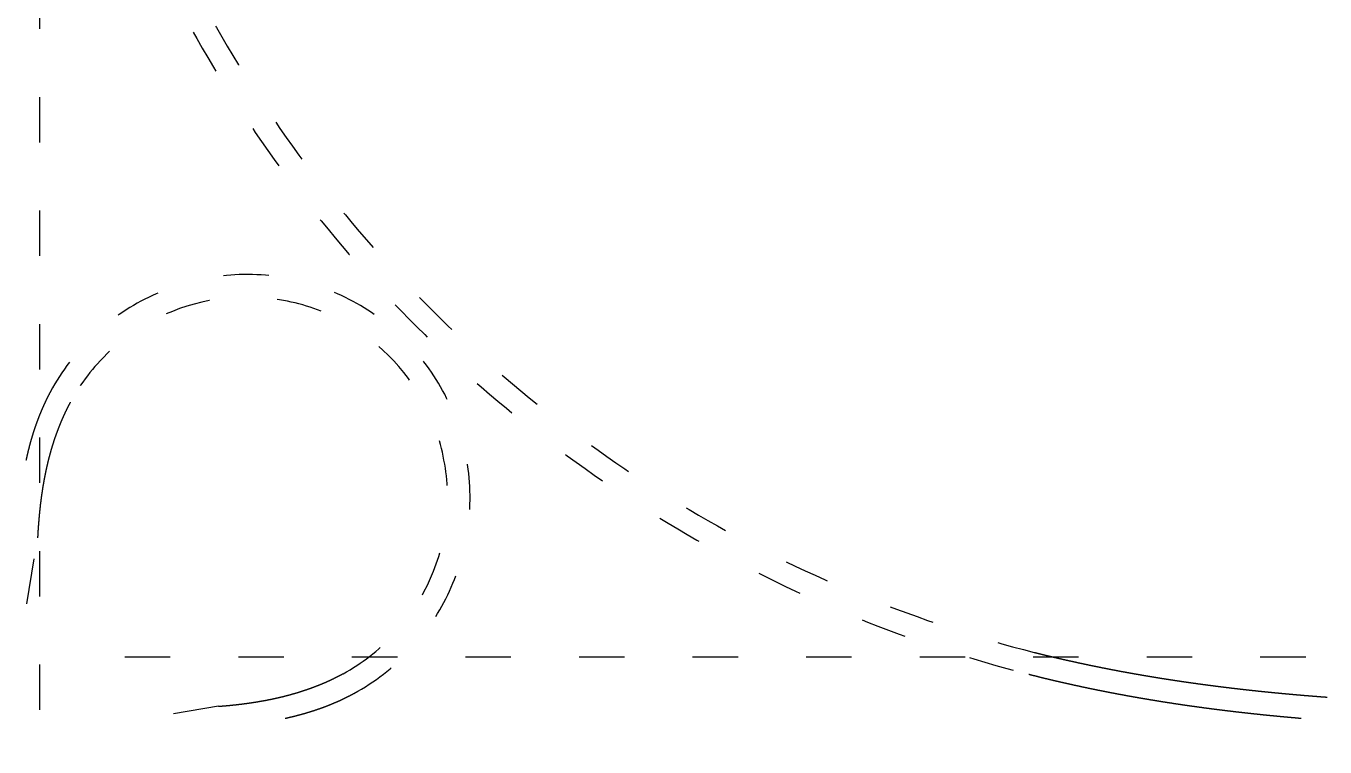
# Model space of a CAD drawing. Header units: millimetres. Extents: x 19715 to 35549, y 3563 to 14826.
# Drawn here: x 21246.3 to 21589.5, y 8453.4 to 8644 of the extents above; entities that cross this region are included whole.
import ezdxf

# ---------------------------------------------------------------- set-up
doc = ezdxf.new("R2010")
doc.units = ezdxf.units.MM
doc.linetypes.add('ACAD_ISO03W100', pattern=[30, 12, -18])
doc.layers.get('0').update_dxf_attribs({"color": 9, "linetype": 'ACAD_ISO03W100'})

msp = doc.modelspace()

# ---------------------------------------------------------------- linework, layer by layer
for points in [[(21249.94, 7833.18), (21249.94, 11293.27)], [(21249.94, 7833.18), (21249.94, 11293.27)], [(21249.94, 7833.18), (21249.94, 11293.27)], [(21272.44, 8477.16), (21709.49, 8477.16)], [(21272.44, 8477.16), (21709.49, 8477.16)], [(21272.44, 8477.16), (21709.49, 8477.16)]]:
    msp.add_lwpolyline(points)
for points in [[(21583.28, 8460.97, -0.000099), (21583.04, 8460.99, -0.000296), (21582.34, 8461.05, -0.000292), (21581.64, 8461.12, -0.0003), (21580.95, 8461.18, -0.000296), (21580.25, 8461.24, -0.000304), (21579.55, 8461.3, -0.0003), (21578.85, 8461.37, -0.000308), (21578.16, 8461.43, -0.000304), (21577.46, 8461.5, -0.000312), (21576.77, 8461.56, -0.000308), (21576.06, 8461.63, -0.000316), (21575.37, 8461.7, -0.000312), (21574.67, 8461.77, -0.00032), (21573.98, 8461.84, -0.000316), (21573.28, 8461.91, -0.000324), (21572.59, 8461.98, -0.00032), (21571.89, 8462.06, -0.000328), (21571.19, 8462.13, -0.000324), (21570.49, 8462.2, -0.000332), (21569.8, 8462.28, -0.000328), (21569.1, 8462.36, -0.000336), (21568.41, 8462.43, -0.000332), (21567.71, 8462.51, -0.00034), (21567.02, 8462.59, -0.000336), (21566.32, 8462.67, -0.000344), (21565.63, 8462.75, -0.00034), (21564.93, 8462.84, -0.000348), (21564.24, 8462.92, -0.000344), (21563.54, 8463, -0.000352), (21562.85, 8463.09, -0.000348), (21562.15, 8463.17, -0.000356), (21561.46, 8463.26, -0.000352), (21560.76, 8463.35, -0.00036), (21560.07, 8463.44, -0.000356), (21559.37, 8463.53, -0.000364), (21558.68, 8463.62, -0.00036), (21557.98, 8463.71, -0.000368), (21557.3, 8463.8, -0.000364), (21556.6, 8463.9, -0.000372), (21555.91, 8463.99, -0.000368), (21555.21, 8464.09, -0.000376), (21554.52, 8464.19, -0.000372), (21553.82, 8464.28, -0.00038), (21553.14, 8464.38, -0.000376), (21552.44, 8464.48, -0.000384), (21551.75, 8464.58, -0.00038), (21551.05, 8464.69, -0.000388), (21550.36, 8464.79, -0.000384), (21549.67, 8464.89, -0.000392), (21548.98, 8465, -0.000388), (21548.29, 8465.11, -0.000396), (21547.6, 8465.21, -0.000392), (21546.9, 8465.32, -0.0004), (21546.21, 8465.43, -0.000396), (21545.52, 8465.54, -0.000404), (21544.83, 8465.66, -0.0004), (21544.14, 8465.77, -0.000408), (21543.45, 8465.88, -0.000404), (21542.76, 8466, -0.000412), (21542.07, 8466.12, -0.000408), (21541.38, 8466.23, -0.000416), (21540.69, 8466.35, -0.000412), (21540, 8466.47, -0.00042), (21539.31, 8466.59, -0.000416), (21538.62, 8466.72, -0.000424), (21537.93, 8466.84, -0.00042), (21537.24, 8466.96, -0.000428), (21536.56, 8467.09, -0.000424), (21535.86, 8467.22, -0.000432), (21535.18, 8467.34, -0.000428), (21534.49, 8467.47, -0.000436), (21533.8, 8467.6, -0.000432), (21533.11, 8467.74, -0.00044), (21532.43, 8467.87, -0.000436), (21531.74, 8468, -0.000444), (21531.05, 8468.14, -0.00044), (21530.36, 8468.27, -0.000448), (21529.68, 8468.41, -0.000444), (21528.99, 8468.55, -0.000452), (21528.31, 8468.69, -0.000448), (21527.62, 8468.83, -0.000456), (21526.94, 8468.97, -0.000452), (21526.25, 8469.12, -0.00046), (21525.57, 8469.26, -0.000456), (21524.88, 8469.41, -0.000464), (21524.2, 8469.56, -0.00046), (21523.51, 8469.71, -0.000468), (21522.83, 8469.86, -0.000464), (21522.15, 8470.01, -0.000472), (21521.47, 8470.16, -0.000468), (21520.78, 8470.32, -0.000476), (21520.1, 8470.47, -0.000472), (21519.41, 8470.63, -0.00048), (21518.74, 8470.78, -0.000476), (21518.05, 8470.94, -0.000484), (21517.37, 8471.1, -0.00048), (21516.69, 8471.27, -0.000488), (21516.01, 8471.43, -0.000484), (21515.33, 8471.59, -0.000492), (21514.65, 8471.76, -0.000488), (21513.97, 8471.93, -0.000493), (21513.96, 8471.93, -0.000004), (21512.61, 8472.27, -0.000988), (21512.16, 8472.38, -0.000496), (21511.25, 8472.61, -0.272996), (21257, 8725.65, -0.000496)], [(21583.28, 8460.97, -0.000099), (21583.04, 8460.99, -0.000296), (21582.34, 8461.05, -0.000292), (21581.64, 8461.12, -0.0003), (21580.95, 8461.18, -0.000296), (21580.25, 8461.24, -0.000304), (21579.55, 8461.3, -0.0003), (21578.85, 8461.37, -0.000308), (21578.16, 8461.43, -0.000304), (21577.46, 8461.5, -0.000312), (21576.77, 8461.56, -0.000308), (21576.06, 8461.63, -0.000316), (21575.37, 8461.7, -0.000312), (21574.67, 8461.77, -0.00032), (21573.98, 8461.84, -0.000316), (21573.28, 8461.91, -0.000324), (21572.59, 8461.98, -0.00032), (21571.89, 8462.06, -0.000328), (21571.19, 8462.13, -0.000324), (21570.49, 8462.2, -0.000332), (21569.8, 8462.28, -0.000328), (21569.1, 8462.36, -0.000336), (21568.41, 8462.43, -0.000332), (21567.71, 8462.51, -0.00034), (21567.02, 8462.59, -0.000336), (21566.32, 8462.67, -0.000344), (21565.63, 8462.75, -0.00034), (21564.93, 8462.84, -0.000348), (21564.24, 8462.92, -0.000344), (21563.54, 8463, -0.000352), (21562.85, 8463.09, -0.000348), (21562.15, 8463.17, -0.000356), (21561.46, 8463.26, -0.000352), (21560.76, 8463.35, -0.00036), (21560.07, 8463.44, -0.000356), (21559.37, 8463.53, -0.000364), (21558.68, 8463.62, -0.00036), (21557.98, 8463.71, -0.000368), (21557.3, 8463.8, -0.000364), (21556.6, 8463.9, -0.000372), (21555.91, 8463.99, -0.000368), (21555.21, 8464.09, -0.000376), (21554.52, 8464.19, -0.000372), (21553.82, 8464.28, -0.00038), (21553.14, 8464.38, -0.000376), (21552.44, 8464.48, -0.000384), (21551.75, 8464.58, -0.00038), (21551.05, 8464.69, -0.000388), (21550.36, 8464.79, -0.000384), (21549.67, 8464.89, -0.000392), (21548.98, 8465, -0.000388), (21548.29, 8465.11, -0.000396), (21547.6, 8465.21, -0.000392), (21546.9, 8465.32, -0.0004), (21546.21, 8465.43, -0.000396), (21545.52, 8465.54, -0.000404), (21544.83, 8465.66, -0.0004), (21544.14, 8465.77, -0.000408), (21543.45, 8465.88, -0.000404), (21542.76, 8466, -0.000412), (21542.07, 8466.12, -0.000408), (21541.38, 8466.23, -0.000416), (21540.69, 8466.35, -0.000412), (21540, 8466.47, -0.00042), (21539.31, 8466.59, -0.000416), (21538.62, 8466.72, -0.000424), (21537.93, 8466.84, -0.00042), (21537.24, 8466.96, -0.000428), (21536.56, 8467.09, -0.000424), (21535.86, 8467.22, -0.000432), (21535.18, 8467.34, -0.000428), (21534.49, 8467.47, -0.000436), (21533.8, 8467.6, -0.000432), (21533.11, 8467.74, -0.00044), (21532.43, 8467.87, -0.000436), (21531.74, 8468, -0.000444), (21531.05, 8468.14, -0.00044), (21530.36, 8468.27, -0.000448), (21529.68, 8468.41, -0.000444), (21528.99, 8468.55, -0.000452), (21528.31, 8468.69, -0.000448), (21527.62, 8468.83, -0.000456), (21526.94, 8468.97, -0.000452), (21526.25, 8469.12, -0.00046), (21525.57, 8469.26, -0.000456), (21524.88, 8469.41, -0.000464), (21524.2, 8469.56, -0.00046), (21523.51, 8469.71, -0.000468), (21522.83, 8469.86, -0.000464), (21522.15, 8470.01, -0.000472), (21521.47, 8470.16, -0.000468), (21520.78, 8470.32, -0.000476), (21520.1, 8470.47, -0.000472), (21519.41, 8470.63, -0.00048), (21518.74, 8470.78, -0.000476), (21518.05, 8470.94, -0.000484), (21517.37, 8471.1, -0.00048), (21516.69, 8471.27, -0.000488), (21516.01, 8471.43, -0.000484), (21515.33, 8471.59, -0.000492), (21514.65, 8471.76, -0.000488), (21513.97, 8471.93, -0.000493), (21513.96, 8471.93, -0.000004), (21512.61, 8472.27, -0.000988), (21512.16, 8472.38, -0.000496), (21511.25, 8472.61, -0.272996), (21257, 8725.65, -0.000496)], [(21583.28, 8460.97, -0.000099), (21583.04, 8460.99, -0.000296), (21582.34, 8461.05, -0.000292), (21581.64, 8461.12, -0.0003), (21580.95, 8461.18, -0.000296), (21580.25, 8461.24, -0.000304), (21579.55, 8461.3, -0.0003), (21578.85, 8461.37, -0.000308), (21578.16, 8461.43, -0.000304), (21577.46, 8461.5, -0.000312), (21576.77, 8461.56, -0.000308), (21576.06, 8461.63, -0.000316), (21575.37, 8461.7, -0.000312), (21574.67, 8461.77, -0.00032), (21573.98, 8461.84, -0.000316), (21573.28, 8461.91, -0.000324), (21572.59, 8461.98, -0.00032), (21571.89, 8462.06, -0.000328), (21571.19, 8462.13, -0.000324), (21570.49, 8462.2, -0.000332), (21569.8, 8462.28, -0.000328), (21569.1, 8462.36, -0.000336), (21568.41, 8462.43, -0.000332), (21567.71, 8462.51, -0.00034), (21567.02, 8462.59, -0.000336), (21566.32, 8462.67, -0.000344), (21565.63, 8462.75, -0.00034), (21564.93, 8462.84, -0.000348), (21564.24, 8462.92, -0.000344), (21563.54, 8463, -0.000352), (21562.85, 8463.09, -0.000348), (21562.15, 8463.17, -0.000356), (21561.46, 8463.26, -0.000352), (21560.76, 8463.35, -0.00036), (21560.07, 8463.44, -0.000356), (21559.37, 8463.53, -0.000364), (21558.68, 8463.62, -0.00036), (21557.98, 8463.71, -0.000368), (21557.3, 8463.8, -0.000364), (21556.6, 8463.9, -0.000372), (21555.91, 8463.99, -0.000368), (21555.21, 8464.09, -0.000376), (21554.52, 8464.19, -0.000372), (21553.82, 8464.28, -0.00038), (21553.14, 8464.38, -0.000376), (21552.44, 8464.48, -0.000384), (21551.75, 8464.58, -0.00038), (21551.05, 8464.69, -0.000388), (21550.36, 8464.79, -0.000384), (21549.67, 8464.89, -0.000392), (21548.98, 8465, -0.000388), (21548.29, 8465.11, -0.000396), (21547.6, 8465.21, -0.000392), (21546.9, 8465.32, -0.0004), (21546.21, 8465.43, -0.000396), (21545.52, 8465.54, -0.000404), (21544.83, 8465.66, -0.0004), (21544.14, 8465.77, -0.000408), (21543.45, 8465.88, -0.000404), (21542.76, 8466, -0.000412), (21542.07, 8466.12, -0.000408), (21541.38, 8466.23, -0.000416), (21540.69, 8466.35, -0.000412), (21540, 8466.47, -0.00042), (21539.31, 8466.59, -0.000416), (21538.62, 8466.72, -0.000424), (21537.93, 8466.84, -0.00042), (21537.24, 8466.96, -0.000428), (21536.56, 8467.09, -0.000424), (21535.86, 8467.22, -0.000432), (21535.18, 8467.34, -0.000428), (21534.49, 8467.47, -0.000436), (21533.8, 8467.6, -0.000432), (21533.11, 8467.74, -0.00044), (21532.43, 8467.87, -0.000436), (21531.74, 8468, -0.000444), (21531.05, 8468.14, -0.00044), (21530.36, 8468.27, -0.000448), (21529.68, 8468.41, -0.000444), (21528.99, 8468.55, -0.000452), (21528.31, 8468.69, -0.000448), (21527.62, 8468.83, -0.000456), (21526.94, 8468.97, -0.000452), (21526.25, 8469.12, -0.00046), (21525.57, 8469.26, -0.000456), (21524.88, 8469.41, -0.000464), (21524.2, 8469.56, -0.00046), (21523.51, 8469.71, -0.000468), (21522.83, 8469.86, -0.000464), (21522.15, 8470.01, -0.000472), (21521.47, 8470.16, -0.000468), (21520.78, 8470.32, -0.000476), (21520.1, 8470.47, -0.000472), (21519.41, 8470.63, -0.00048), (21518.74, 8470.78, -0.000476), (21518.05, 8470.94, -0.000484), (21517.37, 8471.1, -0.00048), (21516.69, 8471.27, -0.000488), (21516.01, 8471.43, -0.000484), (21515.33, 8471.59, -0.000492), (21514.65, 8471.76, -0.000488), (21513.97, 8471.93, -0.000493), (21513.96, 8471.93, -0.000004), (21512.61, 8472.27, -0.000988), (21512.16, 8472.38, -0.000496), (21511.25, 8472.61, -0.272996), (21257, 8725.65, -0.000496)], [(21590.13, 8466.55, -0.000276), (21589.44, 8466.6, -0.000272), (21588.73, 8466.65, -0.00028), (21588.04, 8466.7, -0.000276), (21587.34, 8466.76, -0.000284), (21586.64, 8466.81, -0.00028), (21585.94, 8466.87, -0.000288), (21585.25, 8466.93, -0.000284), (21584.55, 8466.99, -0.000292), (21583.85, 8467.04, -0.000288), (21583.15, 8467.1, -0.000296), (21582.46, 8467.16, -0.000292), (21581.76, 8467.22, -0.0003), (21581.06, 8467.29, -0.000296), (21580.36, 8467.35, -0.000304), (21579.67, 8467.41, -0.0003), (21578.97, 8467.48, -0.000308), (21578.27, 8467.54, -0.000304), (21577.57, 8467.61, -0.000312), (21576.88, 8467.67, -0.000308), (21576.18, 8467.74, -0.000316), (21575.49, 8467.81, -0.000312), (21574.79, 8467.88, -0.00032), (21574.09, 8467.95, -0.000316), (21573.39, 8468.02, -0.000324), (21572.7, 8468.09, -0.00032), (21572, 8468.16, -0.000328), (21571.31, 8468.24, -0.000324), (21570.61, 8468.31, -0.000332), (21569.92, 8468.39, -0.000328), (21569.22, 8468.47, -0.000336), (21568.53, 8468.54, -0.000332), (21567.83, 8468.62, -0.00034), (21567.13, 8468.7, -0.000336), (21566.44, 8468.78, -0.000344), (21565.74, 8468.86, -0.00034), (21565.04, 8468.94, -0.000348), (21564.35, 8469.03, -0.000344), (21563.65, 8469.11, -0.000352), (21562.96, 8469.2, -0.000348), (21562.27, 8469.28, -0.000356), (21561.57, 8469.37, -0.000352), (21560.88, 8469.46, -0.00036), (21560.19, 8469.55, -0.000356), (21559.49, 8469.64, -0.000364), (21558.8, 8469.73, -0.00036), (21558.1, 8469.82, -0.000368), (21557.41, 8469.91, -0.000364), (21556.71, 8470.01, -0.000372), (21556.02, 8470.1, -0.000368), (21555.33, 8470.2, -0.000376), (21554.64, 8470.29, -0.000372), (21553.94, 8470.39, -0.00038), (21553.25, 8470.49, -0.000376), (21552.55, 8470.59, -0.000384), (21551.86, 8470.69, -0.00038), (21551.17, 8470.8, -0.000388), (21550.48, 8470.9, -0.000384), (21549.78, 8471, -0.000392), (21549.1, 8471.11, -0.000388), (21548.4, 8471.22, -0.000396), (21547.71, 8471.32, -0.000392), (21547.02, 8471.43, -0.0004), (21546.33, 8471.54, -0.000396), (21545.63, 8471.65, -0.000404), (21544.95, 8471.76, -0.0004), (21544.25, 8471.88, -0.000408), (21543.57, 8471.99, -0.000404), (21542.87, 8472.11, -0.000412), (21542.18, 8472.22, -0.000408), (21541.49, 8472.34, -0.000416), (21540.8, 8472.46, -0.000412), (21540.11, 8472.58, -0.00042), (21539.43, 8472.7, -0.000416), (21538.73, 8472.82, -0.000424), (21538.05, 8472.95, -0.00042), (21537.36, 8473.07, -0.000428), (21536.67, 8473.2, -0.000424), (21535.98, 8473.32, -0.000432), (21535.29, 8473.45, -0.000428), (21534.6, 8473.58, -0.000436), (21533.92, 8473.71, -0.000432), (21533.23, 8473.84, -0.00044), (21532.54, 8473.98, -0.000436), (21531.85, 8474.11, -0.000444), (21531.17, 8474.25, -0.00044), (21530.48, 8474.38, -0.000448), (21529.8, 8474.52, -0.000444), (21529.11, 8474.66, -0.000452), (21528.42, 8474.8, -0.000448), (21527.74, 8474.94, -0.000456), (21527.05, 8475.08, -0.000452), (21526.37, 8475.23, -0.00046), (21525.68, 8475.37, -0.000456), (21525, 8475.52, -0.000464), (21524.31, 8475.67, -0.00046), (21523.63, 8475.82, -0.000468), (21522.95, 8475.97, -0.000464), (21522.26, 8476.12, -0.000472), (21521.58, 8476.27, -0.000468), (21520.89, 8476.42, -0.000476), (21520.21, 8476.58, -0.000472), (21519.53, 8476.74, -0.00048), (21518.85, 8476.89, -0.000476), (21518.17, 8477.05, -0.000484), (21517.49, 8477.21, -0.00048), (21516.8, 8477.38, -0.000488), (21516.13, 8477.54, -0.000484), (21515.44, 8477.7, -0.000492), (21514.77, 8477.87, -0.000488), (21514.08, 8478.04, -0.000493), (21514.07, 8478.04, -0.000004), (21512.72, 8478.37, -0.272996), (21262.76, 8727.15, -0.000496)], [(21590.13, 8466.55, -0.000276), (21589.44, 8466.6, -0.000272), (21588.73, 8466.65, -0.00028), (21588.04, 8466.7, -0.000276), (21587.34, 8466.76, -0.000284), (21586.64, 8466.81, -0.00028), (21585.94, 8466.87, -0.000288), (21585.25, 8466.93, -0.000284), (21584.55, 8466.99, -0.000292), (21583.85, 8467.04, -0.000288), (21583.15, 8467.1, -0.000296), (21582.46, 8467.16, -0.000292), (21581.76, 8467.22, -0.0003), (21581.06, 8467.29, -0.000296), (21580.36, 8467.35, -0.000304), (21579.67, 8467.41, -0.0003), (21578.97, 8467.48, -0.000308), (21578.27, 8467.54, -0.000304), (21577.57, 8467.61, -0.000312), (21576.88, 8467.67, -0.000308), (21576.18, 8467.74, -0.000316), (21575.49, 8467.81, -0.000312), (21574.79, 8467.88, -0.00032), (21574.09, 8467.95, -0.000316), (21573.39, 8468.02, -0.000324), (21572.7, 8468.09, -0.00032), (21572, 8468.16, -0.000328), (21571.31, 8468.24, -0.000324), (21570.61, 8468.31, -0.000332), (21569.92, 8468.39, -0.000328), (21569.22, 8468.47, -0.000336), (21568.53, 8468.54, -0.000332), (21567.83, 8468.62, -0.00034), (21567.13, 8468.7, -0.000336), (21566.44, 8468.78, -0.000344), (21565.74, 8468.86, -0.00034), (21565.04, 8468.94, -0.000348), (21564.35, 8469.03, -0.000344), (21563.65, 8469.11, -0.000352), (21562.96, 8469.2, -0.000348), (21562.27, 8469.28, -0.000356), (21561.57, 8469.37, -0.000352), (21560.88, 8469.46, -0.00036), (21560.19, 8469.55, -0.000356), (21559.49, 8469.64, -0.000364), (21558.8, 8469.73, -0.00036), (21558.1, 8469.82, -0.000368), (21557.41, 8469.91, -0.000364), (21556.71, 8470.01, -0.000372), (21556.02, 8470.1, -0.000368), (21555.33, 8470.2, -0.000376), (21554.64, 8470.29, -0.000372), (21553.94, 8470.39, -0.00038), (21553.25, 8470.49, -0.000376), (21552.55, 8470.59, -0.000384), (21551.86, 8470.69, -0.00038), (21551.17, 8470.8, -0.000388), (21550.48, 8470.9, -0.000384), (21549.78, 8471, -0.000392), (21549.1, 8471.11, -0.000388), (21548.4, 8471.22, -0.000396), (21547.71, 8471.32, -0.000392), (21547.02, 8471.43, -0.0004), (21546.33, 8471.54, -0.000396), (21545.63, 8471.65, -0.000404), (21544.95, 8471.76, -0.0004), (21544.25, 8471.88, -0.000408), (21543.57, 8471.99, -0.000404), (21542.87, 8472.11, -0.000412), (21542.18, 8472.22, -0.000408), (21541.49, 8472.34, -0.000416), (21540.8, 8472.46, -0.000412), (21540.11, 8472.58, -0.00042), (21539.43, 8472.7, -0.000416), (21538.73, 8472.82, -0.000424), (21538.05, 8472.95, -0.00042), (21537.36, 8473.07, -0.000428), (21536.67, 8473.2, -0.000424), (21535.98, 8473.32, -0.000432), (21535.29, 8473.45, -0.000428), (21534.6, 8473.58, -0.000436), (21533.92, 8473.71, -0.000432), (21533.23, 8473.84, -0.00044), (21532.54, 8473.98, -0.000436), (21531.85, 8474.11, -0.000444), (21531.17, 8474.25, -0.00044), (21530.48, 8474.38, -0.000448), (21529.8, 8474.52, -0.000444), (21529.11, 8474.66, -0.000452), (21528.42, 8474.8, -0.000448), (21527.74, 8474.94, -0.000456), (21527.05, 8475.08, -0.000452), (21526.37, 8475.23, -0.00046), (21525.68, 8475.37, -0.000456), (21525, 8475.52, -0.000464), (21524.31, 8475.67, -0.00046), (21523.63, 8475.82, -0.000468), (21522.95, 8475.97, -0.000464), (21522.26, 8476.12, -0.000472), (21521.58, 8476.27, -0.000468), (21520.89, 8476.42, -0.000476), (21520.21, 8476.58, -0.000472), (21519.53, 8476.74, -0.00048), (21518.85, 8476.89, -0.000476), (21518.17, 8477.05, -0.000484), (21517.49, 8477.21, -0.00048), (21516.8, 8477.38, -0.000488), (21516.13, 8477.54, -0.000484), (21515.44, 8477.7, -0.000492), (21514.77, 8477.87, -0.000488), (21514.08, 8478.04, -0.000493), (21514.07, 8478.04, -0.000004), (21512.72, 8478.37, -0.272996), (21262.76, 8727.15, -0.000496)], [(21590.13, 8466.55, -0.000276), (21589.44, 8466.6, -0.000272), (21588.73, 8466.65, -0.00028), (21588.04, 8466.7, -0.000276), (21587.34, 8466.76, -0.000284), (21586.64, 8466.81, -0.00028), (21585.94, 8466.87, -0.000288), (21585.25, 8466.93, -0.000284), (21584.55, 8466.99, -0.000292), (21583.85, 8467.04, -0.000288), (21583.15, 8467.1, -0.000296), (21582.46, 8467.16, -0.000292), (21581.76, 8467.22, -0.0003), (21581.06, 8467.29, -0.000296), (21580.36, 8467.35, -0.000304), (21579.67, 8467.41, -0.0003), (21578.97, 8467.48, -0.000308), (21578.27, 8467.54, -0.000304), (21577.57, 8467.61, -0.000312), (21576.88, 8467.67, -0.000308), (21576.18, 8467.74, -0.000316), (21575.49, 8467.81, -0.000312), (21574.79, 8467.88, -0.00032), (21574.09, 8467.95, -0.000316), (21573.39, 8468.02, -0.000324), (21572.7, 8468.09, -0.00032), (21572, 8468.16, -0.000328), (21571.31, 8468.24, -0.000324), (21570.61, 8468.31, -0.000332), (21569.92, 8468.39, -0.000328), (21569.22, 8468.47, -0.000336), (21568.53, 8468.54, -0.000332), (21567.83, 8468.62, -0.00034), (21567.13, 8468.7, -0.000336), (21566.44, 8468.78, -0.000344), (21565.74, 8468.86, -0.00034), (21565.04, 8468.94, -0.000348), (21564.35, 8469.03, -0.000344), (21563.65, 8469.11, -0.000352), (21562.96, 8469.2, -0.000348), (21562.27, 8469.28, -0.000356), (21561.57, 8469.37, -0.000352), (21560.88, 8469.46, -0.00036), (21560.19, 8469.55, -0.000356), (21559.49, 8469.64, -0.000364), (21558.8, 8469.73, -0.00036), (21558.1, 8469.82, -0.000368), (21557.41, 8469.91, -0.000364), (21556.71, 8470.01, -0.000372), (21556.02, 8470.1, -0.000368), (21555.33, 8470.2, -0.000376), (21554.64, 8470.29, -0.000372), (21553.94, 8470.39, -0.00038), (21553.25, 8470.49, -0.000376), (21552.55, 8470.59, -0.000384), (21551.86, 8470.69, -0.00038), (21551.17, 8470.8, -0.000388), (21550.48, 8470.9, -0.000384), (21549.78, 8471, -0.000392), (21549.1, 8471.11, -0.000388), (21548.4, 8471.22, -0.000396), (21547.71, 8471.32, -0.000392), (21547.02, 8471.43, -0.0004), (21546.33, 8471.54, -0.000396), (21545.63, 8471.65, -0.000404), (21544.95, 8471.76, -0.0004), (21544.25, 8471.88, -0.000408), (21543.57, 8471.99, -0.000404), (21542.87, 8472.11, -0.000412), (21542.18, 8472.22, -0.000408), (21541.49, 8472.34, -0.000416), (21540.8, 8472.46, -0.000412), (21540.11, 8472.58, -0.00042), (21539.43, 8472.7, -0.000416), (21538.73, 8472.82, -0.000424), (21538.05, 8472.95, -0.00042), (21537.36, 8473.07, -0.000428), (21536.67, 8473.2, -0.000424), (21535.98, 8473.32, -0.000432), (21535.29, 8473.45, -0.000428), (21534.6, 8473.58, -0.000436), (21533.92, 8473.71, -0.000432), (21533.23, 8473.84, -0.00044), (21532.54, 8473.98, -0.000436), (21531.85, 8474.11, -0.000444), (21531.17, 8474.25, -0.00044), (21530.48, 8474.38, -0.000448), (21529.8, 8474.52, -0.000444), (21529.11, 8474.66, -0.000452), (21528.42, 8474.8, -0.000448), (21527.74, 8474.94, -0.000456), (21527.05, 8475.08, -0.000452), (21526.37, 8475.23, -0.00046), (21525.68, 8475.37, -0.000456), (21525, 8475.52, -0.000464), (21524.31, 8475.67, -0.00046), (21523.63, 8475.82, -0.000468), (21522.95, 8475.97, -0.000464), (21522.26, 8476.12, -0.000472), (21521.58, 8476.27, -0.000468), (21520.89, 8476.42, -0.000476), (21520.21, 8476.58, -0.000472), (21519.53, 8476.74, -0.00048), (21518.85, 8476.89, -0.000476), (21518.17, 8477.05, -0.000484), (21517.49, 8477.21, -0.00048), (21516.8, 8477.38, -0.000488), (21516.13, 8477.54, -0.000484), (21515.44, 8477.7, -0.000492), (21514.77, 8477.87, -0.000488), (21514.08, 8478.04, -0.000493), (21514.07, 8478.04, -0.000004), (21512.72, 8478.37, -0.272996), (21262.76, 8727.15, -0.000496)], [(21246.3, 8529.16, -0.001297), (21246.39, 8529.57, -0.002031), (21246.55, 8530.27, -0.002187), (21246.7, 8530.94, -0.002109), (21246.87, 8531.63, -0.002266), (21247.04, 8532.3, -0.002188), (21247.21, 8532.99, -0.002344), (21247.39, 8533.65, -0.002266), (21247.58, 8534.34, -0.002422), (21247.77, 8535, -0.002344), (21247.98, 8535.68, -0.0025), (21248.18, 8536.34, -0.002422), (21248.4, 8537.02, -0.002578), (21248.62, 8537.67, -0.0025), (21248.85, 8538.35, -0.002656), (21249.08, 8538.99, -0.002578), (21249.32, 8539.66, -0.002734), (21249.57, 8540.31, -0.002656), (21249.82, 8540.97, -0.002813), (21250.08, 8541.61, -0.002735), (21250.36, 8542.26, -0.002891), (21250.63, 8542.9, -0.002812), (21250.92, 8543.55, -0.002969), (21251.2, 8544.18, -0.002891), (21251.51, 8544.82, -0.003047), (21251.53, 8544.87, -0.000141), (21252.12, 8546.07, -0.005952), (21252.34, 8546.49, -0.003047), (21252.77, 8547.31, -1.3389), (21332.94, 8467.53, -0.003047), (21332.12, 8467.09, -0.005952), (21331.7, 8466.87, -0.000141), (21330.51, 8466.28, -0.003047), (21330.45, 8466.25, -0.002891), (21329.81, 8465.94, -0.002969), (21329.18, 8465.65, -0.002813), (21328.54, 8465.36, -0.002891), (21327.9, 8465.09, -0.002734), (21327.25, 8464.81, -0.002813), (21326.61, 8464.55, -0.002656), (21325.95, 8464.29, -0.002734), (21325.31, 8464.04, -0.002578), (21324.64, 8463.79, -0.002656), (21323.99, 8463.56, -0.0025), (21323.32, 8463.33, -0.002578), (21322.67, 8463.11, -0.002422), (21321.99, 8462.89, -0.0025), (21321.33, 8462.68, -0.002344), (21320.65, 8462.47, -0.002422), (21319.99, 8462.28, -0.002266), (21319.31, 8462.08, -0.002344), (21318.64, 8461.9, -0.002187), (21317.95, 8461.72, -0.002266), (21317.29, 8461.55, -0.00211), (21316.6, 8461.38, -0.002188), (21315.93, 8461.22, -0.002031), (21315.23, 8461.06, -0.001297), (21314.82, 8460.97)], [(21246.3, 8529.16, -0.001297), (21246.39, 8529.57, -0.002031), (21246.55, 8530.27, -0.002187), (21246.7, 8530.94, -0.002109), (21246.87, 8531.63, -0.002266), (21247.04, 8532.3, -0.002188), (21247.21, 8532.99, -0.002344), (21247.39, 8533.65, -0.002266), (21247.58, 8534.34, -0.002422), (21247.77, 8535, -0.002344), (21247.98, 8535.68, -0.0025), (21248.18, 8536.34, -0.002422), (21248.4, 8537.02, -0.002578), (21248.62, 8537.67, -0.0025), (21248.85, 8538.35, -0.002656), (21249.08, 8538.99, -0.002578), (21249.32, 8539.66, -0.002734), (21249.57, 8540.31, -0.002656), (21249.82, 8540.97, -0.002813), (21250.08, 8541.61, -0.002735), (21250.36, 8542.26, -0.002891), (21250.63, 8542.9, -0.002812), (21250.92, 8543.55, -0.002969), (21251.2, 8544.18, -0.002891), (21251.51, 8544.82, -0.003047), (21251.53, 8544.87, -0.000141), (21252.12, 8546.07, -0.005952), (21252.34, 8546.49, -0.003047), (21252.77, 8547.31, -1.3389), (21332.94, 8467.53, -0.003047), (21332.12, 8467.09, -0.005952), (21331.7, 8466.87, -0.000141), (21330.51, 8466.28, -0.003047), (21330.45, 8466.25, -0.002891), (21329.81, 8465.94, -0.002969), (21329.18, 8465.65, -0.002813), (21328.54, 8465.36, -0.002891), (21327.9, 8465.09, -0.002734), (21327.25, 8464.81, -0.002813), (21326.61, 8464.55, -0.002656), (21325.95, 8464.29, -0.002734), (21325.31, 8464.04, -0.002578), (21324.64, 8463.79, -0.002656), (21323.99, 8463.56, -0.0025), (21323.32, 8463.33, -0.002578), (21322.67, 8463.11, -0.002422), (21321.99, 8462.89, -0.0025), (21321.33, 8462.68, -0.002344), (21320.65, 8462.47, -0.002422), (21319.99, 8462.28, -0.002266), (21319.31, 8462.08, -0.002344), (21318.64, 8461.9, -0.002187), (21317.95, 8461.72, -0.002266), (21317.29, 8461.55, -0.00211), (21316.6, 8461.38, -0.002188), (21315.93, 8461.22, -0.002031), (21315.23, 8461.06, -0.001297), (21314.82, 8460.97)], [(21246.3, 8529.16, -0.001297), (21246.39, 8529.57, -0.002031), (21246.55, 8530.27, -0.002187), (21246.7, 8530.94, -0.002109), (21246.87, 8531.63, -0.002266), (21247.04, 8532.3, -0.002188), (21247.21, 8532.99, -0.002344), (21247.39, 8533.65, -0.002266), (21247.58, 8534.34, -0.002422), (21247.77, 8535, -0.002344), (21247.98, 8535.68, -0.0025), (21248.18, 8536.34, -0.002422), (21248.4, 8537.02, -0.002578), (21248.62, 8537.67, -0.0025), (21248.85, 8538.35, -0.002656), (21249.08, 8538.99, -0.002578), (21249.32, 8539.66, -0.002734), (21249.57, 8540.31, -0.002656), (21249.82, 8540.97, -0.002813), (21250.08, 8541.61, -0.002735), (21250.36, 8542.26, -0.002891), (21250.63, 8542.9, -0.002812), (21250.92, 8543.55, -0.002969), (21251.2, 8544.18, -0.002891), (21251.51, 8544.82, -0.003047), (21251.53, 8544.87, -0.000141), (21252.12, 8546.07, -0.005952), (21252.34, 8546.49, -0.003047), (21252.77, 8547.31, -1.3389), (21332.94, 8467.53, -0.003047), (21332.12, 8467.09, -0.005952), (21331.7, 8466.87, -0.000141), (21330.51, 8466.28, -0.003047), (21330.45, 8466.25, -0.002891), (21329.81, 8465.94, -0.002969), (21329.18, 8465.65, -0.002813), (21328.54, 8465.36, -0.002891), (21327.9, 8465.09, -0.002734), (21327.25, 8464.81, -0.002813), (21326.61, 8464.55, -0.002656), (21325.95, 8464.29, -0.002734), (21325.31, 8464.04, -0.002578), (21324.64, 8463.79, -0.002656), (21323.99, 8463.56, -0.0025), (21323.32, 8463.33, -0.002578), (21322.67, 8463.11, -0.002422), (21321.99, 8462.89, -0.0025), (21321.33, 8462.68, -0.002344), (21320.65, 8462.47, -0.002422), (21319.99, 8462.28, -0.002266), (21319.31, 8462.08, -0.002344), (21318.64, 8461.9, -0.002187), (21317.95, 8461.72, -0.002266), (21317.29, 8461.55, -0.00211), (21316.6, 8461.38, -0.002188), (21315.93, 8461.22, -0.002031), (21315.23, 8461.06, -0.001297), (21314.82, 8460.97)], [(21246.49, 8491.24), (21249.37, 8508.69, -0.001016), (21249.41, 8509.42, -0.001172), (21249.45, 8510.09, -0.001094), (21249.49, 8510.82, -0.00125), (21249.54, 8511.49, -0.001172), (21249.59, 8512.21, -0.001328), (21249.65, 8512.89, -0.00125), (21249.71, 8513.61, -0.001406), (21249.77, 8514.29, -0.001328), (21249.83, 8515, -0.001484), (21249.9, 8515.68, -0.001406), (21249.98, 8516.4, -0.001562), (21250.05, 8517.07, -0.001484), (21250.13, 8517.79, -0.001641), (21250.22, 8518.46, -0.001563), (21250.31, 8519.18, -0.001719), (21250.4, 8519.85, -0.001641), (21250.51, 8520.56, -0.001797), (21250.61, 8521.24, -0.001719), (21250.72, 8521.95, -0.001875), (21250.83, 8522.62, -0.001797), (21250.95, 8523.33, -0.001953), (21251.08, 8524, -0.001875), (21251.21, 8524.7, -0.002031), (21251.34, 8525.38, -0.001953), (21251.48, 8526.08, -0.002109), (21251.63, 8526.75, -0.002031), (21251.78, 8527.44, -0.002187), (21251.94, 8528.11, -0.002109), (21252.1, 8528.81, -0.002266), (21252.27, 8529.47, -0.002188), (21252.45, 8530.16, -0.002344), (21252.63, 8530.83, -0.002266), (21252.82, 8531.51, -0.002422), (21253.01, 8532.17, -0.002344), (21253.21, 8532.86, -0.0025), (21253.42, 8533.51, -0.002422), (21253.63, 8534.19, -0.002578), (21253.85, 8534.85, -0.0025), (21254.08, 8535.52, -0.002656), (21254.31, 8536.17, -0.002578), (21254.56, 8536.83, -0.002734), (21254.8, 8537.48, -0.002656), (21255.06, 8538.14, -0.002813), (21255.32, 8538.78, -0.002735), (21255.59, 8539.44, -0.002891), (21255.86, 8540.07, -0.002812), (21256.15, 8540.72, -0.002969), (21256.44, 8541.35, -0.002891), (21256.74, 8541.99, -0.003047), (21256.77, 8542.05, -0.000141), (21257.36, 8543.24, -0.005952), (21257.57, 8543.67, -0.003047), (21258.01, 8544.48, -1.3389), (21330.09, 8472.75, -0.003047), (21329.27, 8472.31, -0.005952), (21328.85, 8472.1, -0.000141), (21327.65, 8471.5, -0.003047), (21327.6, 8471.47, -0.002891), (21326.96, 8471.17, -0.002969), (21326.33, 8470.88, -0.002813), (21325.68, 8470.58, -0.002891), (21325.05, 8470.31, -0.002734), (21324.4, 8470.03, -0.002813), (21323.76, 8469.77, -0.002656), (21323.1, 8469.51, -0.002734), (21322.45, 8469.26, -0.002578), (21321.79, 8469.02, -0.002656), (21321.14, 8468.78, -0.0025), (21320.47, 8468.55, -0.002578), (21319.81, 8468.33, -0.002422), (21319.14, 8468.11, -0.0025), (21318.48, 8467.9, -0.002344), (21317.8, 8467.69, -0.002422), (21317.14, 8467.5, -0.002266), (21316.45, 8467.31, -0.002344), (21315.79, 8467.12, -0.002187), (21315.1, 8466.94, -0.002266), (21314.44, 8466.77, -0.00211), (21313.74, 8466.6, -0.002188), (21313.07, 8466.44, -0.002031), (21312.38, 8466.29, -0.002109), (21311.71, 8466.14, -0.001953), (21311.01, 8465.99, -0.002031), (21310.34, 8465.86, -0.001875), (21309.64, 8465.72, -0.001953), (21308.96, 8465.6, -0.001797), (21308.26, 8465.47, -0.001875), (21307.58, 8465.36, -0.001719), (21306.88, 8465.24, -0.001797), (21306.2, 8465.13, -0.001641), (21305.49, 8465.03, -0.001719), (21304.81, 8464.93, -0.001562), (21304.1, 8464.84, -0.00164), (21303.43, 8464.75, -0.001484), (21302.71, 8464.66, -0.001563), (21302.04, 8464.58, -0.001407), (21301.32, 8464.51, -0.001484), (21300.64, 8464.43, -0.001328), (21299.93, 8464.36, -0.001406), (21299.25, 8464.3, -0.00125), (21298.53, 8464.24, -0.001328), (21297.86, 8464.18, -0.001172), (21297.14, 8464.13), (21278.3, 8460.97)], [(21246.49, 8491.24), (21249.37, 8508.69, -0.001016), (21249.41, 8509.42, -0.001172), (21249.45, 8510.09, -0.001094), (21249.49, 8510.82, -0.00125), (21249.54, 8511.49, -0.001172), (21249.59, 8512.21, -0.001328), (21249.65, 8512.89, -0.00125), (21249.71, 8513.61, -0.001406), (21249.77, 8514.29, -0.001328), (21249.83, 8515, -0.001484), (21249.9, 8515.68, -0.001406), (21249.98, 8516.4, -0.001562), (21250.05, 8517.07, -0.001484), (21250.13, 8517.79, -0.001641), (21250.22, 8518.46, -0.001563), (21250.31, 8519.18, -0.001719), (21250.4, 8519.85, -0.001641), (21250.51, 8520.56, -0.001797), (21250.61, 8521.24, -0.001719), (21250.72, 8521.95, -0.001875), (21250.83, 8522.62, -0.001797), (21250.95, 8523.33, -0.001953), (21251.08, 8524, -0.001875), (21251.21, 8524.7, -0.002031), (21251.34, 8525.38, -0.001953), (21251.48, 8526.08, -0.002109), (21251.63, 8526.75, -0.002031), (21251.78, 8527.44, -0.002187), (21251.94, 8528.11, -0.002109), (21252.1, 8528.81, -0.002266), (21252.27, 8529.47, -0.002188), (21252.45, 8530.16, -0.002344), (21252.63, 8530.83, -0.002266), (21252.82, 8531.51, -0.002422), (21253.01, 8532.17, -0.002344), (21253.21, 8532.86, -0.0025), (21253.42, 8533.51, -0.002422), (21253.63, 8534.19, -0.002578), (21253.85, 8534.85, -0.0025), (21254.08, 8535.52, -0.002656), (21254.31, 8536.17, -0.002578), (21254.56, 8536.83, -0.002734), (21254.8, 8537.48, -0.002656), (21255.06, 8538.14, -0.002813), (21255.32, 8538.78, -0.002735), (21255.59, 8539.44, -0.002891), (21255.86, 8540.07, -0.002812), (21256.15, 8540.72, -0.002969), (21256.44, 8541.35, -0.002891), (21256.74, 8541.99, -0.003047), (21256.77, 8542.05, -0.000141), (21257.36, 8543.24, -0.005952), (21257.57, 8543.67, -0.003047), (21258.01, 8544.48, -1.3389), (21330.09, 8472.75, -0.003047), (21329.27, 8472.31, -0.005952), (21328.85, 8472.1, -0.000141), (21327.65, 8471.5, -0.003047), (21327.6, 8471.47, -0.002891), (21326.96, 8471.17, -0.002969), (21326.33, 8470.88, -0.002813), (21325.68, 8470.58, -0.002891), (21325.05, 8470.31, -0.002734), (21324.4, 8470.03, -0.002813), (21323.76, 8469.77, -0.002656), (21323.1, 8469.51, -0.002734), (21322.45, 8469.26, -0.002578), (21321.79, 8469.02, -0.002656), (21321.14, 8468.78, -0.0025), (21320.47, 8468.55, -0.002578), (21319.81, 8468.33, -0.002422), (21319.14, 8468.11, -0.0025), (21318.48, 8467.9, -0.002344), (21317.8, 8467.69, -0.002422), (21317.14, 8467.5, -0.002266), (21316.45, 8467.31, -0.002344), (21315.79, 8467.12, -0.002187), (21315.1, 8466.94, -0.002266), (21314.44, 8466.77, -0.00211), (21313.74, 8466.6, -0.002188), (21313.07, 8466.44, -0.002031), (21312.38, 8466.29, -0.002109), (21311.71, 8466.14, -0.001953), (21311.01, 8465.99, -0.002031), (21310.34, 8465.86, -0.001875), (21309.64, 8465.72, -0.001953), (21308.96, 8465.6, -0.001797), (21308.26, 8465.47, -0.001875), (21307.58, 8465.36, -0.001719), (21306.88, 8465.24, -0.001797), (21306.2, 8465.13, -0.001641), (21305.49, 8465.03, -0.001719), (21304.81, 8464.93, -0.001562), (21304.1, 8464.84, -0.00164), (21303.43, 8464.75, -0.001484), (21302.71, 8464.66, -0.001563), (21302.04, 8464.58, -0.001407), (21301.32, 8464.51, -0.001484), (21300.64, 8464.43, -0.001328), (21299.93, 8464.36, -0.001406), (21299.25, 8464.3, -0.00125), (21298.53, 8464.24, -0.001328), (21297.86, 8464.18, -0.001172), (21297.14, 8464.13), (21278.3, 8460.97)], [(21246.49, 8491.24), (21249.37, 8508.69, -0.001016), (21249.41, 8509.42, -0.001172), (21249.45, 8510.09, -0.001094), (21249.49, 8510.82, -0.00125), (21249.54, 8511.49, -0.001172), (21249.59, 8512.21, -0.001328), (21249.65, 8512.89, -0.00125), (21249.71, 8513.61, -0.001406), (21249.77, 8514.29, -0.001328), (21249.83, 8515, -0.001484), (21249.9, 8515.68, -0.001406), (21249.98, 8516.4, -0.001562), (21250.05, 8517.07, -0.001484), (21250.13, 8517.79, -0.001641), (21250.22, 8518.46, -0.001563), (21250.31, 8519.18, -0.001719), (21250.4, 8519.85, -0.001641), (21250.51, 8520.56, -0.001797), (21250.61, 8521.24, -0.001719), (21250.72, 8521.95, -0.001875), (21250.83, 8522.62, -0.001797), (21250.95, 8523.33, -0.001953), (21251.08, 8524, -0.001875), (21251.21, 8524.7, -0.002031), (21251.34, 8525.38, -0.001953), (21251.48, 8526.08, -0.002109), (21251.63, 8526.75, -0.002031), (21251.78, 8527.44, -0.002187), (21251.94, 8528.11, -0.002109), (21252.1, 8528.81, -0.002266), (21252.27, 8529.47, -0.002188), (21252.45, 8530.16, -0.002344), (21252.63, 8530.83, -0.002266), (21252.82, 8531.51, -0.002422), (21253.01, 8532.17, -0.002344), (21253.21, 8532.86, -0.0025), (21253.42, 8533.51, -0.002422), (21253.63, 8534.19, -0.002578), (21253.85, 8534.85, -0.0025), (21254.08, 8535.52, -0.002656), (21254.31, 8536.17, -0.002578), (21254.56, 8536.83, -0.002734), (21254.8, 8537.48, -0.002656), (21255.06, 8538.14, -0.002813), (21255.32, 8538.78, -0.002735), (21255.59, 8539.44, -0.002891), (21255.86, 8540.07, -0.002812), (21256.15, 8540.72, -0.002969), (21256.44, 8541.35, -0.002891), (21256.74, 8541.99, -0.003047), (21256.77, 8542.05, -0.000141), (21257.36, 8543.24, -0.005952), (21257.57, 8543.67, -0.003047), (21258.01, 8544.48, -1.3389), (21330.09, 8472.75, -0.003047), (21329.27, 8472.31, -0.005952), (21328.85, 8472.1, -0.000141), (21327.65, 8471.5, -0.003047), (21327.6, 8471.47, -0.002891), (21326.96, 8471.17, -0.002969), (21326.33, 8470.88, -0.002813), (21325.68, 8470.58, -0.002891), (21325.05, 8470.31, -0.002734), (21324.4, 8470.03, -0.002813), (21323.76, 8469.77, -0.002656), (21323.1, 8469.51, -0.002734), (21322.45, 8469.26, -0.002578), (21321.79, 8469.02, -0.002656), (21321.14, 8468.78, -0.0025), (21320.47, 8468.55, -0.002578), (21319.81, 8468.33, -0.002422), (21319.14, 8468.11, -0.0025), (21318.48, 8467.9, -0.002344), (21317.8, 8467.69, -0.002422), (21317.14, 8467.5, -0.002266), (21316.45, 8467.31, -0.002344), (21315.79, 8467.12, -0.002187), (21315.1, 8466.94, -0.002266), (21314.44, 8466.77, -0.00211), (21313.74, 8466.6, -0.002188), (21313.07, 8466.44, -0.002031), (21312.38, 8466.29, -0.002109), (21311.71, 8466.14, -0.001953), (21311.01, 8465.99, -0.002031), (21310.34, 8465.86, -0.001875), (21309.64, 8465.72, -0.001953), (21308.96, 8465.6, -0.001797), (21308.26, 8465.47, -0.001875), (21307.58, 8465.36, -0.001719), (21306.88, 8465.24, -0.001797), (21306.2, 8465.13, -0.001641), (21305.49, 8465.03, -0.001719), (21304.81, 8464.93, -0.001562), (21304.1, 8464.84, -0.00164), (21303.43, 8464.75, -0.001484), (21302.71, 8464.66, -0.001563), (21302.04, 8464.58, -0.001407), (21301.32, 8464.51, -0.001484), (21300.64, 8464.43, -0.001328), (21299.93, 8464.36, -0.001406), (21299.25, 8464.3, -0.00125), (21298.53, 8464.24, -0.001328), (21297.86, 8464.18, -0.001172), (21297.14, 8464.13), (21278.3, 8460.97)]]:
    msp.add_lwpolyline(points, format="xyb")

doc.saveas('drawing.dxf')
